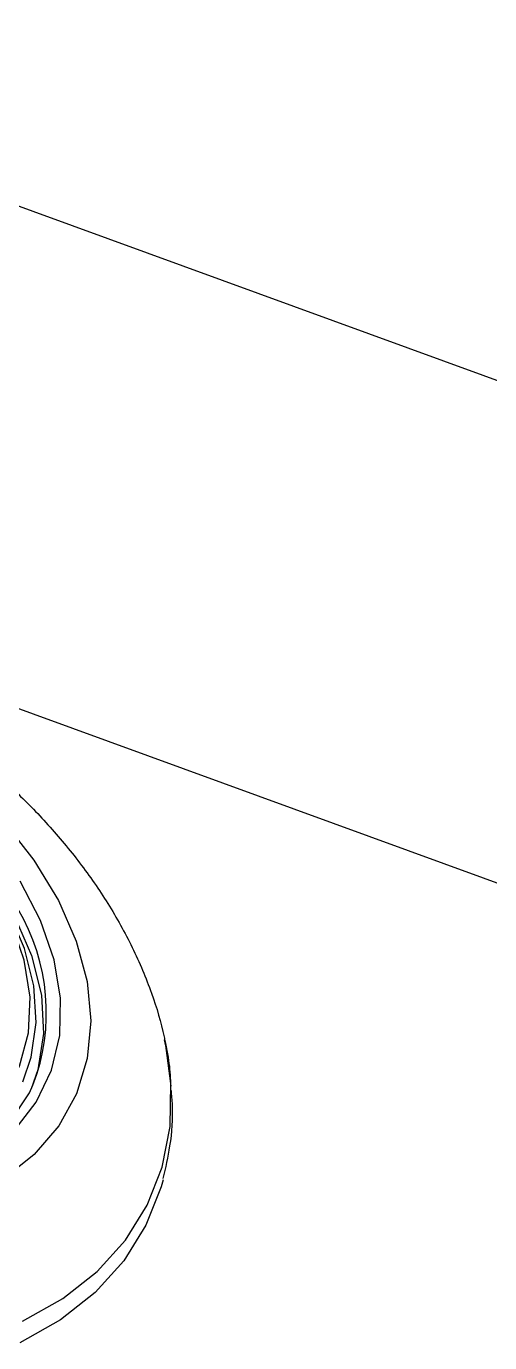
# Model space of a CAD drawing. Header units: inches. Extents: x 2 to 86, y -22 to 129.
# Drawn here: x 55.202 to 56.053, y 39.041 to 41.457 of the extents above; entities that cross this region are included whole.
import ezdxf

# ---------------------------------------------------------------- set-up
doc = ezdxf.new("R2010")
doc.units = ezdxf.units.IN
doc.header["$MEASUREMENT"] = 0
doc.layers.add('BDIM_CYAN', color=4, linetype='Continuous')

# ---------------------------------------------------------------- blocks, each defined once
blk = doc.blocks.new('2026 RHYTHM')
at = {"layer": 'BDIM_CYAN', "color": 3}
for p, q in [((54.5915, 39.4944), (51.2607, 40.7067)), ((49.4073, 40.4597), (54.3502, 38.6606))]:
    blk.add_line(p, q, dxfattribs=at)
at = {"layer": 'BDIM_CYAN'}
blk.add_line((53.0832, 38.6081), (53.0887, 38.58), dxfattribs=at)
at = {"layer": 'BDIM_CYAN', "flags": 128}
for points in [[(52.8873, 38.8676), (52.9201, 38.7929), (52.94, 38.7187), (52.9467, 38.6464), (52.9402, 38.5773), (52.9205, 38.5126), (52.8879, 38.4535), (52.8431, 38.4011), (52.7868, 38.3562)], [(52.7859, 39.0136), (52.8423, 38.9416), (52.8873, 38.8676)], [(52.8217, 38.0954), (52.8953, 38.1369), (52.9586, 38.1866), (53.0106, 38.2439), (53.0506, 38.308), (53.0781, 38.378), (53.0926, 38.4528), (53.0941, 38.5315), (53.0838, 38.6063)], [(52.806, 38.4448), (52.8466, 38.4971), (52.8747, 38.5558), (52.8897, 38.6198), (52.8913, 38.6879), (52.8795, 38.7587), (52.8545, 38.8308), (52.8169, 38.9028)], [(53.0796, 38.3547), (53.0761, 38.3421), (53.0482, 38.2712), (53.0077, 38.2063), (52.955, 38.1482), (52.891, 38.0978), (52.8164, 38.0558)], [(52.8219, 38.5344), (52.8376, 38.5797), (52.8466, 38.6433), (52.8424, 38.7104), (52.8251, 38.7795), (52.7949, 38.8492), (52.7526, 38.9183), (52.6989, 38.9851), (52.6349, 39.0485), (52.6276, 39.0549)], [(52.7042, 38.9826), (52.7613, 38.9124), (52.8062, 38.8399), (52.8381, 38.7665), (52.8561, 38.6938), (52.86, 38.6234), (52.8496, 38.5567), (52.8376, 38.5215)], [(51.6176, 38.7843), (51.6605, 38.7155), (51.7149, 38.6489), (51.7797, 38.5861), (51.8534, 38.5284), (51.9346, 38.4769), (52.0214, 38.4329), (52.112, 38.3971), (52.2045, 38.3704), (52.297, 38.3534), (52.3874, 38.3464), (52.4738, 38.3495), (52.5543, 38.3628), (52.6274, 38.3858), (52.6913, 38.4182), (52.7448, 38.4592), (52.7867, 38.508), (52.8161, 38.5635), (52.8323, 38.6245), (52.8352, 38.6898), (52.8244, 38.7579), (52.8004, 38.8274), (52.7882, 38.8533)], [(52.3306, 38.3148), (52.3682, 38.312), (52.4586, 38.3123), (52.5436, 38.3228), (52.6216, 38.3433), (52.691, 38.3734), (52.7502, 38.4125), (52.7982, 38.4598), (52.834, 38.5142), (52.8406, 38.5282)]]:
    blk.add_lwpolyline(points, dxfattribs=at)
at = {"layer": 'BDIM_CYAN'}
blk.add_arc((52.4922, 38.6615), 0.3731, 339.0694, 30.7162, dxfattribs=at)
for points, knots in [([(52.4223, 39.3232), (52.4255, 39.3217), (52.4364, 39.3169), (52.4609, 39.3055), (52.5, 39.2862), (52.5518, 39.2582), (52.6119, 39.2221), (52.6765, 39.1783), (52.7425, 39.1274), (52.8076, 39.0699), (52.8701, 39.006), (52.928, 38.9365), (52.9802, 38.8611), (53.025, 38.7811), (53.0594, 38.6986), (53.077, 38.6408), (53.0827, 38.6111), (53.0832, 38.6081)], [0, 0, 0, 0, 0.00958, 0.0332226, 0.074993, 0.1305625, 0.1967934, 0.2705961, 0.349877, 0.4331513, 0.5199221, 0.6103535, 0.7024394, 0.7984501, 0.8966915, 0.9895439, 1, 1, 1, 1]), ([(53.0815, 38.6117), (53.085, 38.5972), (53.0918, 38.5687), (53.093, 38.5403), (53.0936, 38.5265)], [0, 0, 0, 0, 0.5120505, 1, 1, 1, 1]), ([(53.0942, 38.5187), (53.095, 38.5099), (53.0981, 38.4756), (53.0941, 38.4209), (53.0839, 38.3768), (53.0793, 38.3569)], [0, 0, 0, 0, 0.160366, 0.621498, 1, 1, 1, 1])]:
    blk.add_open_spline(points, degree=3, knots=knots, dxfattribs=at)

msp = doc.modelspace()

# ---------------------------------------------------------------- block references
msp.add_blockref('2026 RHYTHM', (2.3733, 0.9854))

doc.saveas('drawing.dxf')
